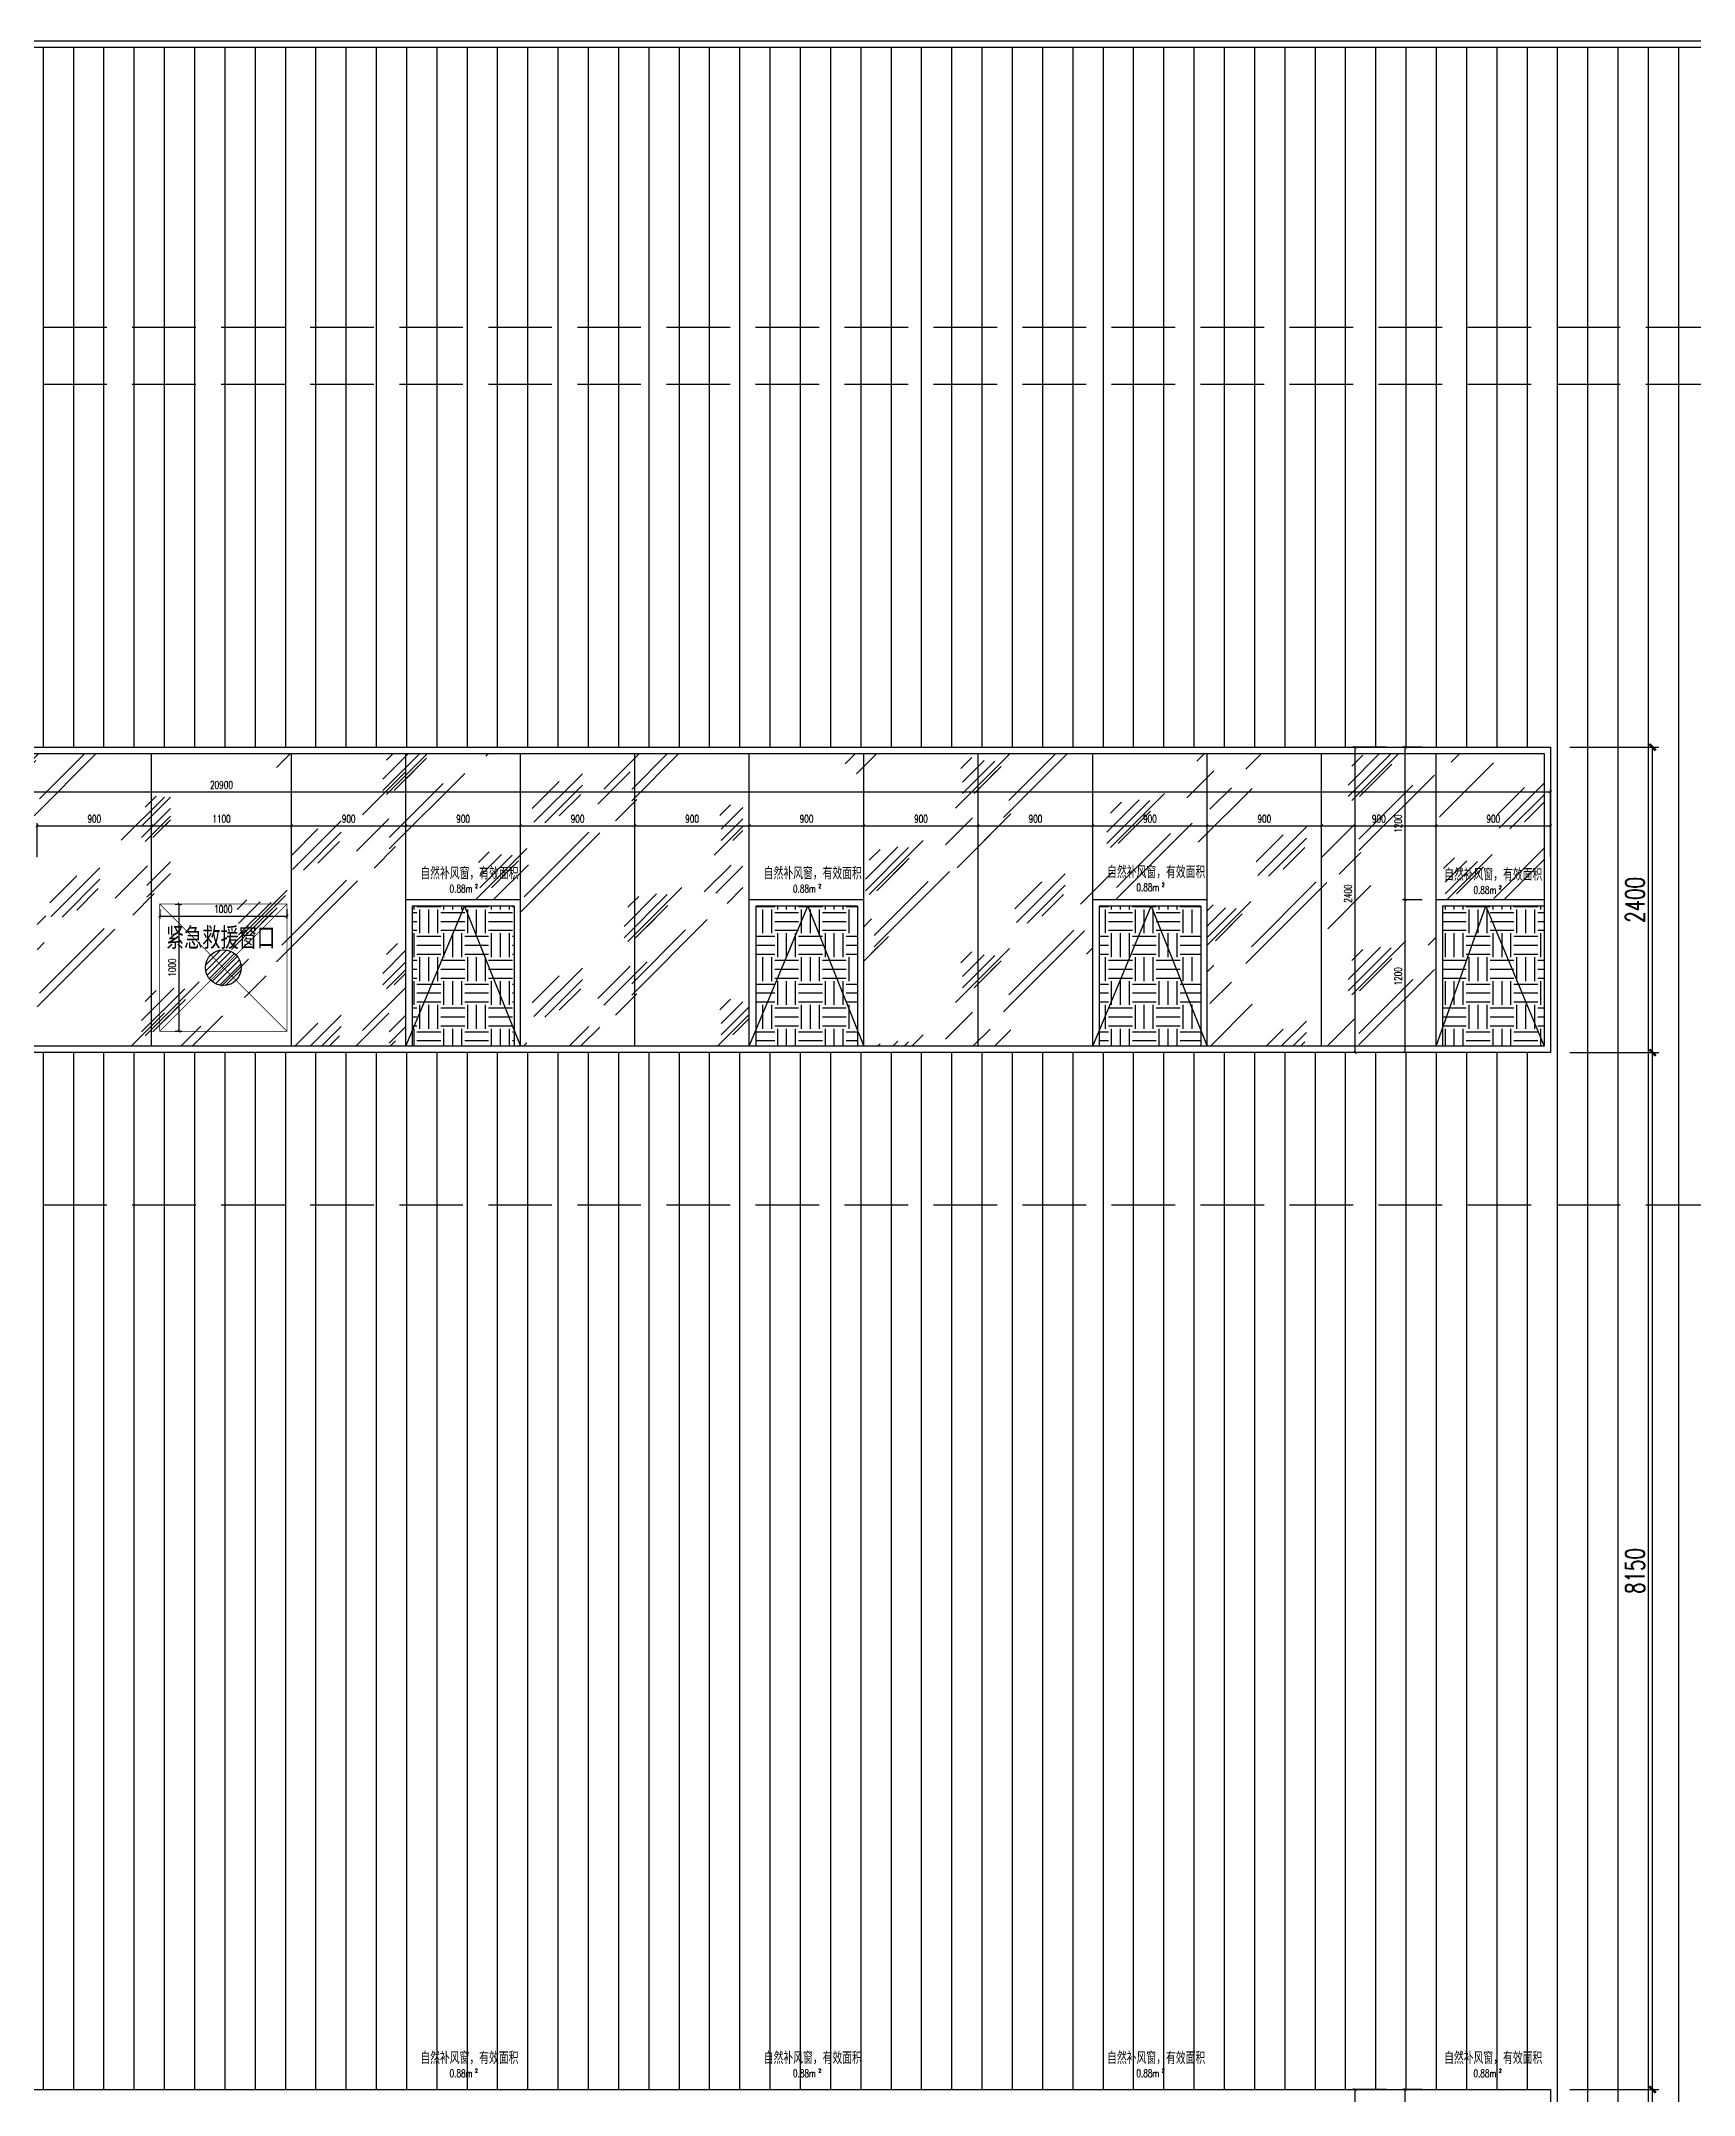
# Model space of a CAD drawing. Extents: x -2377130 to 293730, y -2 to 754590.
# Drawn here: x 39150 to 52147, y 519595 to 535737 of the extents above; entities that cross this region are included whole.
import ezdxf

# ---------------------------------------------------------------- set-up
doc = ezdxf.new("R2010")
doc.units = 0
doc.header["$LTSCALE"] = 1000
doc.header["$MEASUREMENT"] = 0
for name, pattern in [('__DASH', [0.35, 0.25, -0.1]), ('DASH', [0.35, 0.25, -0.1]), ('DOTE', [2.42, 2, -0.2, 0.02, -0.2])]:
    doc.linetypes.add(name, pattern=pattern)
doc.layers.get('Defpoints').update_dxf_attribs({"color": 210})
for name, color, linetype in [('A-AXIS-DOTE', 14, 'DOTE'), ('A-AXIS-DP', 126, 'Continuous'), ('A-HATCH-2', 251, 'Continuous'), ('A-LIN-V', 9, 'Continuous'), ('A-WINDOW', 140, 'Continuous'), ('A-云线', 50, 'Continuous'), ('A-门窗表显示尺寸', 160, 'Continuous'), ('SPACE', 7, 'Continuous'), ('SPACE_HATCH', 8, 'Continuous'), ('参考线', 8, 'Continuous')]:
    doc.layers.add(name, color=color, linetype=linetype)
doc.layers.add('A-WALL-HATCH', color=8, linetype='Continuous', lineweight=13)
doc.layers.add('A-加建区域', color=47, linetype='Continuous', plot=False)
doc.styles.add('_TCH_DIM_T3', font='SIMPLEX', dxfattribs={"width": 0.705882, "bigfont": 'GBCBIG'})
doc.styles.add('_TCH_SPACE', font='SIMPLEX', dxfattribs={"height": 5, "bigfont": 'GBCBIG'})
doc.styles.add('A-DIM_T3', font='SIMPLEX', dxfattribs={"width": 0.705882, "bigfont": 'GBCBIG'})
doc.styles.add('STYLE1', font='')
doc.styles.get('STYLE1').set_extended_font_data('SimSun')
doc.dimstyles.new('_TCH_ARCH&&20', dxfattribs={"dimtxt": 59.5, "dimasz": 20, "dimexe": 20, "dimexo": 20, "dimgap": 25.25, "dimtad": 1, "dimdec": 0, "dimzin": 0, "dimdsep": 46, "dimtxsty": '_TCH_DIM_T3', "dimblk": 'ARCHTICK', "dimcen": 0.09, "dimclrt": 7, "dimazin": 2, "dimtfac": 1, "dimtdec": 0, "dimtix": 1, "dimtmove": 2, "dimatfit": 3, "dimfxl": 0, "dimtolj": 1, "dimtzin": 0, "dimarcsym": 0})
doc.dimstyles.new('A-DIM&&20', dxfattribs={"dimtxt": 59.5, "dimasz": 20, "dimexe": 20, "dimexo": 20, "dimgap": 25.25, "dimtad": 1, "dimdec": 0, "dimzin": 0, "dimdsep": 46, "dimtxsty": 'A-DIM_T3', "dimblk": 'ARCHTICK', "dimcen": 0.09, "dimclrt": 7, "dimazin": 2, "dimtfac": 1, "dimtdec": 0, "dimtix": 1, "dimtmove": 2, "dimatfit": 3, "dimfxl": 0, "dimtolj": 1, "dimtzin": 0, "dimarcsym": 0})
pattern_1 = [(0, (212918.66, -13501.94), (187.5, 187.5), [187.5, -187.5]), (0, (212918.66, -13431.63), (187.5, 187.5), [187.5, -187.5]), (0, (212918.66, -13361.31), (187.5, 187.5), [187.5, -187.5]), (90, (212942.1, -13337.88), (-187.5, 187.5), [187.5, -187.5]), (90, (213012.41, -13337.88), (-187.5, 187.5), [187.5, -187.5]), (90, (213082.73, -13337.88), (-187.5, 187.5), [187.5, -187.5])]

# ---------------------------------------------------------------- blocks, each defined once
blk = doc.blocks.new('_ArchTick')
at = {"color": 0, "linetype": 'ByBlock', "const_width": 0.4}
blk.add_lwpolyline([(-0.5, -0.5), (0.5, 0.5)], dxfattribs=at)
blk = doc.blocks.new('*D1613')
at = {"layer": 'A-门窗表显示尺寸', "color": 0, "lineweight": -2}
for p, q in [((30119, 519617), (30119, 519350)), ((51019, 519617), (51019, 519350)), ((30119, 519370), (51019, 519370))]:
    blk.add_line(p, q, dxfattribs=at)
at = {"layer": 'Defpoints', "color": 0}
for p in [(30119, 519637), (51019, 519637), (51019, 519370)]:
    blk.add_point(p, dxfattribs=at)
at = {"layer": 'A-门窗表显示尺寸', "color": 0, "lineweight": -2, "xscale": 20, "yscale": 20, "zscale": 20, "rotation": 180}
blk.add_blockref('_ArchTick', (30119, 519370), dxfattribs=at)
at = {"layer": 'A-门窗表显示尺寸', "color": 0, "lineweight": -2, "xscale": 20, "yscale": 20, "zscale": 20}
blk.add_blockref('_ArchTick', (51019, 519370), dxfattribs=at)
at = {"layer": 'A-门窗表显示尺寸', "color": 7, "insert": (40569, 519425), "char_height": 59.5, "attachment_point": 5, "style": 'A-DIM_T3'}
blk.add_mtext('\\A1;20900', dxfattribs=at)
blk = doc.blocks.new('*D1605')
at = {"layer": 'A-门窗表显示尺寸', "color": 0, "lineweight": -2}
for p, q in [((50009, 519637), (49856, 519637)), ((49876, 518437), (49876, 519637)), ((50009, 518437), (49856, 518437))]:
    blk.add_line(p, q, dxfattribs=at)
at = {"layer": 'Defpoints', "color": 0}
for p in [(49876, 519637), (50029, 519637), (50029, 518437)]:
    blk.add_point(p, dxfattribs=at)
at = {"layer": 'A-门窗表显示尺寸', "color": 0, "lineweight": -2, "xscale": 20, "yscale": 20, "zscale": 20}
for p, rotation in [((49876, 519637), 90), ((49876, 518437), 270)]:
    blk.add_blockref('_ArchTick', p, dxfattribs=dict(at, rotation=rotation))
at = {"layer": 'A-门窗表显示尺寸', "color": 7, "insert": (49821, 519037), "char_height": 59.5, "attachment_point": 5, "rotation": 90, "style": 'A-DIM_T3'}
blk.add_mtext('\\A1;1200', dxfattribs=at)
blk = doc.blocks.new('*D1594')
at = {"layer": 'A-门窗表显示尺寸', "color": 0, "lineweight": -2}
for p, q in [((49729, 519637), (49462, 519637)), ((49482, 517237), (49482, 519637)), ((49729, 517237), (49462, 517237))]:
    blk.add_line(p, q, dxfattribs=at)
at = {"layer": 'Defpoints', "color": 0}
for p in [(49482, 519637), (49749, 519637), (49749, 517237)]:
    blk.add_point(p, dxfattribs=at)
at = {"layer": 'A-门窗表显示尺寸', "color": 0, "lineweight": -2, "xscale": 20, "yscale": 20, "zscale": 20}
for p, rotation in [((49482, 519637), 90), ((49482, 517237), 270)]:
    blk.add_blockref('_ArchTick', p, dxfattribs=dict(at, rotation=rotation))
at = {"layer": 'A-门窗表显示尺寸', "color": 7, "insert": (49427, 518487), "char_height": 59.5, "attachment_point": 5, "rotation": 90, "style": 'A-DIM_T3'}
blk.add_mtext('\\A1;2400', dxfattribs=at)
blk = doc.blocks.new('*D388')
at = {"layer": 'A-加建区域', "color": 0, "lineweight": -2}
for p, q in [((-213333, 538419), (-213333, 538345)), ((-213333, 538365), (-212333, 538365)), ((-212333, 538419), (-212333, 538345))]:
    blk.add_line(p, q, dxfattribs=at)
at = {"layer": 'Defpoints', "color": 0}
for p in [(-213333, 538439), (-212333, 538439), (-212333, 538365)]:
    blk.add_point(p, dxfattribs=at)
at = {"layer": 'A-加建区域', "color": 0, "lineweight": -2, "xscale": 20, "yscale": 20, "zscale": 20, "rotation": 180}
blk.add_blockref('_ArchTick', (-213333, 538365), dxfattribs=at)
at = {"layer": 'A-加建区域', "color": 0, "lineweight": -2, "xscale": 20, "yscale": 20, "zscale": 20}
blk.add_blockref('_ArchTick', (-212333, 538365), dxfattribs=at)
at = {"layer": 'A-加建区域', "color": 7, "insert": (-212833, 538420), "char_height": 59.5, "attachment_point": 5, "style": '_TCH_DIM_T3'}
blk.add_mtext('\\A1;1000', dxfattribs=at)
blk = doc.blocks.new('*D389')
at = {"layer": 'A-加建区域', "color": 0, "lineweight": -2}
for p, q in [((-213211, 538460), (-213160, 538460)), ((-213180, 537460), (-213180, 538460)), ((-213211, 537460), (-213160, 537460))]:
    blk.add_line(p, q, dxfattribs=at)
at = {"layer": 'Defpoints', "color": 0}
for p in [(-213231, 538460), (-213180, 538460), (-213231, 537460)]:
    blk.add_point(p, dxfattribs=at)
at = {"layer": 'A-加建区域', "color": 0, "lineweight": -2, "xscale": 20, "yscale": 20, "zscale": 20}
for p, rotation in [((-213180, 538460), 90), ((-213180, 537460), 270)]:
    blk.add_blockref('_ArchTick', p, dxfattribs=dict(at, rotation=rotation))
at = {"layer": 'A-加建区域', "color": 7, "insert": (-213235, 537960), "char_height": 59.5, "attachment_point": 5, "rotation": 90, "style": '_TCH_DIM_T3'}
blk.add_mtext('\\A1;1000', dxfattribs=at)
blk = doc.blocks.new('*D1769')
at = {"layer": 'A-门窗表显示尺寸', "color": 0, "lineweight": -2}
for p, q in [((30119, 529589), (30119, 529856)), ((30119, 529836), (51019, 529836)), ((51019, 529589), (51019, 529856))]:
    blk.add_line(p, q, dxfattribs=at)
at = {"layer": 'Defpoints', "color": 0}
for p in [(51019, 529836), (30119, 529569), (51019, 529569)]:
    blk.add_point(p, dxfattribs=at)
at = {"layer": 'A-门窗表显示尺寸', "color": 0, "lineweight": -2, "xscale": 20, "yscale": 20, "zscale": 20, "rotation": 180}
blk.add_blockref('_ArchTick', (30119, 529836), dxfattribs=at)
at = {"layer": 'A-门窗表显示尺寸', "color": 0, "lineweight": -2, "xscale": 20, "yscale": 20, "zscale": 20}
blk.add_blockref('_ArchTick', (51019, 529836), dxfattribs=at)
at = {"layer": 'A-门窗表显示尺寸', "color": 7, "insert": (40569, 529891), "char_height": 59.5, "attachment_point": 5, "style": 'A-DIM_T3'}
blk.add_mtext('\\A1;20900', dxfattribs=at)
blk = doc.blocks.new('*D1770')
at = {"layer": 'A-门窗表显示尺寸', "color": 0, "lineweight": -2}
for p, q in [((50009, 528987), (49856, 528987)), ((49876, 527787), (49876, 528987)), ((50009, 527787), (49856, 527787))]:
    blk.add_line(p, q, dxfattribs=at)
at = {"layer": 'Defpoints', "color": 0}
for p in [(49876, 528987), (50029, 528987), (50029, 527787)]:
    blk.add_point(p, dxfattribs=at)
at = {"layer": 'A-门窗表显示尺寸', "color": 0, "lineweight": -2, "xscale": 20, "yscale": 20, "zscale": 20}
for p, rotation in [((49876, 528987), 90), ((49876, 527787), 270)]:
    blk.add_blockref('_ArchTick', p, dxfattribs=dict(at, rotation=rotation))
at = {"layer": 'A-门窗表显示尺寸', "color": 7, "insert": (49821, 528387), "char_height": 59.5, "attachment_point": 5, "rotation": 90, "style": 'A-DIM_T3'}
blk.add_mtext('\\A1;1200', dxfattribs=at)
blk = doc.blocks.new('*D1771')
at = {"layer": 'A-门窗表显示尺寸', "color": 0, "lineweight": -2}
for p, q in [((50009, 530187), (49856, 530187)), ((49876, 528987), (49876, 530187)), ((50009, 528987), (49856, 528987))]:
    blk.add_line(p, q, dxfattribs=at)
at = {"layer": 'Defpoints', "color": 0}
for p in [(49876, 530187), (50029, 530187), (50029, 528987)]:
    blk.add_point(p, dxfattribs=at)
at = {"layer": 'A-门窗表显示尺寸', "color": 0, "lineweight": -2, "xscale": 20, "yscale": 20, "zscale": 20}
for p, rotation in [((49876, 530187), 90), ((49876, 528987), 270)]:
    blk.add_blockref('_ArchTick', p, dxfattribs=dict(at, rotation=rotation))
at = {"layer": 'A-门窗表显示尺寸', "color": 7, "insert": (49821, 529587), "char_height": 59.5, "attachment_point": 5, "rotation": 90, "style": 'A-DIM_T3'}
blk.add_mtext('\\A1;1200', dxfattribs=at)
blk = doc.blocks.new('*D1772')
at = {"layer": 'A-门窗表显示尺寸', "color": 0, "lineweight": -2}
for p, q in [((50119, 529323), (50119, 529590)), ((50119, 529570), (51019, 529570)), ((51019, 529323), (51019, 529590))]:
    blk.add_line(p, q, dxfattribs=at)
at = {"layer": 'Defpoints', "color": 0}
for p in [(51019, 529570), (50119, 529303), (51019, 529303)]:
    blk.add_point(p, dxfattribs=at)
at = {"layer": 'A-门窗表显示尺寸', "color": 0, "lineweight": -2, "xscale": 20, "yscale": 20, "zscale": 20, "rotation": 180}
blk.add_blockref('_ArchTick', (50119, 529570), dxfattribs=at)
at = {"layer": 'A-门窗表显示尺寸', "color": 0, "lineweight": -2, "xscale": 20, "yscale": 20, "zscale": 20}
blk.add_blockref('_ArchTick', (51019, 529570), dxfattribs=at)
at = {"layer": 'A-门窗表显示尺寸', "color": 7, "insert": (50569, 529625), "char_height": 59.5, "attachment_point": 5, "style": 'A-DIM_T3'}
blk.add_mtext('\\A1;900', dxfattribs=at)
blk = doc.blocks.new('*D1773')
at = {"layer": 'A-门窗表显示尺寸', "color": 0, "lineweight": -2}
for p, q in [((49219, 529323), (49219, 529590)), ((49219, 529570), (50119, 529570)), ((50119, 529323), (50119, 529590))]:
    blk.add_line(p, q, dxfattribs=at)
at = {"layer": 'Defpoints', "color": 0}
for p in [(50119, 529570), (49219, 529303), (50119, 529303)]:
    blk.add_point(p, dxfattribs=at)
at = {"layer": 'A-门窗表显示尺寸', "color": 0, "lineweight": -2, "xscale": 20, "yscale": 20, "zscale": 20, "rotation": 180}
blk.add_blockref('_ArchTick', (49219, 529570), dxfattribs=at)
at = {"layer": 'A-门窗表显示尺寸', "color": 0, "lineweight": -2, "xscale": 20, "yscale": 20, "zscale": 20}
blk.add_blockref('_ArchTick', (50119, 529570), dxfattribs=at)
at = {"layer": 'A-门窗表显示尺寸', "color": 7, "insert": (49669, 529625), "char_height": 59.5, "attachment_point": 5, "style": 'A-DIM_T3'}
blk.add_mtext('\\A1;900', dxfattribs=at)
blk = doc.blocks.new('*D1774')
at = {"layer": 'A-门窗表显示尺寸', "color": 0, "lineweight": -2}
for p, q in [((48319, 529323), (48319, 529590)), ((48319, 529570), (49219, 529570)), ((49219, 529323), (49219, 529590))]:
    blk.add_line(p, q, dxfattribs=at)
at = {"layer": 'Defpoints', "color": 0}
for p in [(49219, 529570), (48319, 529303), (49219, 529303)]:
    blk.add_point(p, dxfattribs=at)
at = {"layer": 'A-门窗表显示尺寸', "color": 0, "lineweight": -2, "xscale": 20, "yscale": 20, "zscale": 20, "rotation": 180}
blk.add_blockref('_ArchTick', (48319, 529570), dxfattribs=at)
at = {"layer": 'A-门窗表显示尺寸', "color": 0, "lineweight": -2, "xscale": 20, "yscale": 20, "zscale": 20}
blk.add_blockref('_ArchTick', (49219, 529570), dxfattribs=at)
at = {"layer": 'A-门窗表显示尺寸', "color": 7, "insert": (48769, 529625), "char_height": 59.5, "attachment_point": 5, "style": 'A-DIM_T3'}
blk.add_mtext('\\A1;900', dxfattribs=at)
blk = doc.blocks.new('*D1775')
at = {"layer": 'A-门窗表显示尺寸', "color": 0, "lineweight": -2}
for p, q in [((47419, 529323), (47419, 529590)), ((47419, 529570), (48319, 529570)), ((48319, 529323), (48319, 529590))]:
    blk.add_line(p, q, dxfattribs=at)
at = {"layer": 'Defpoints', "color": 0}
for p in [(48319, 529570), (47419, 529303), (48319, 529303)]:
    blk.add_point(p, dxfattribs=at)
at = {"layer": 'A-门窗表显示尺寸', "color": 0, "lineweight": -2, "xscale": 20, "yscale": 20, "zscale": 20, "rotation": 180}
blk.add_blockref('_ArchTick', (47419, 529570), dxfattribs=at)
at = {"layer": 'A-门窗表显示尺寸', "color": 0, "lineweight": -2, "xscale": 20, "yscale": 20, "zscale": 20}
blk.add_blockref('_ArchTick', (48319, 529570), dxfattribs=at)
at = {"layer": 'A-门窗表显示尺寸', "color": 7, "insert": (47869, 529625), "char_height": 59.5, "attachment_point": 5, "style": 'A-DIM_T3'}
blk.add_mtext('\\A1;900', dxfattribs=at)
blk = doc.blocks.new('*D1776')
at = {"layer": 'A-门窗表显示尺寸', "color": 0, "lineweight": -2}
for p, q in [((46519, 529323), (46519, 529590)), ((46519, 529570), (47419, 529570)), ((47419, 529323), (47419, 529590))]:
    blk.add_line(p, q, dxfattribs=at)
at = {"layer": 'Defpoints', "color": 0}
for p in [(47419, 529570), (46519, 529303), (47419, 529303)]:
    blk.add_point(p, dxfattribs=at)
at = {"layer": 'A-门窗表显示尺寸', "color": 0, "lineweight": -2, "xscale": 20, "yscale": 20, "zscale": 20, "rotation": 180}
blk.add_blockref('_ArchTick', (46519, 529570), dxfattribs=at)
at = {"layer": 'A-门窗表显示尺寸', "color": 0, "lineweight": -2, "xscale": 20, "yscale": 20, "zscale": 20}
blk.add_blockref('_ArchTick', (47419, 529570), dxfattribs=at)
at = {"layer": 'A-门窗表显示尺寸', "color": 7, "insert": (46969, 529625), "char_height": 59.5, "attachment_point": 5, "style": 'A-DIM_T3'}
blk.add_mtext('\\A1;900', dxfattribs=at)
blk = doc.blocks.new('*D1777')
at = {"layer": 'A-门窗表显示尺寸', "color": 0, "lineweight": -2}
for p, q in [((45619, 529323), (45619, 529590)), ((45619, 529570), (46519, 529570)), ((46519, 529323), (46519, 529590))]:
    blk.add_line(p, q, dxfattribs=at)
at = {"layer": 'Defpoints', "color": 0}
for p in [(46519, 529570), (45619, 529303), (46519, 529303)]:
    blk.add_point(p, dxfattribs=at)
at = {"layer": 'A-门窗表显示尺寸', "color": 0, "lineweight": -2, "xscale": 20, "yscale": 20, "zscale": 20, "rotation": 180}
blk.add_blockref('_ArchTick', (45619, 529570), dxfattribs=at)
at = {"layer": 'A-门窗表显示尺寸', "color": 0, "lineweight": -2, "xscale": 20, "yscale": 20, "zscale": 20}
blk.add_blockref('_ArchTick', (46519, 529570), dxfattribs=at)
at = {"layer": 'A-门窗表显示尺寸', "color": 7, "insert": (46069, 529625), "char_height": 59.5, "attachment_point": 5, "style": 'A-DIM_T3'}
blk.add_mtext('\\A1;900', dxfattribs=at)
blk = doc.blocks.new('*D1751')
at = {"layer": 'A-门窗表显示尺寸', "color": 0, "lineweight": -2}
for p, q in [((44719, 529323), (44719, 529590)), ((44719, 529570), (45619, 529570)), ((45619, 529323), (45619, 529590))]:
    blk.add_line(p, q, dxfattribs=at)
at = {"layer": 'Defpoints', "color": 0}
for p in [(45619, 529570), (44719, 529303), (45619, 529303)]:
    blk.add_point(p, dxfattribs=at)
at = {"layer": 'A-门窗表显示尺寸', "color": 0, "lineweight": -2, "xscale": 20, "yscale": 20, "zscale": 20, "rotation": 180}
blk.add_blockref('_ArchTick', (44719, 529570), dxfattribs=at)
at = {"layer": 'A-门窗表显示尺寸', "color": 0, "lineweight": -2, "xscale": 20, "yscale": 20, "zscale": 20}
blk.add_blockref('_ArchTick', (45619, 529570), dxfattribs=at)
at = {"layer": 'A-门窗表显示尺寸', "color": 7, "insert": (45169, 529625), "char_height": 59.5, "attachment_point": 5, "style": 'A-DIM_T3'}
blk.add_mtext('\\A1;900', dxfattribs=at)
blk = doc.blocks.new('*D1752')
at = {"layer": 'A-门窗表显示尺寸', "color": 0, "lineweight": -2}
for p, q in [((43819, 529323), (43819, 529590)), ((43819, 529570), (44719, 529570)), ((44719, 529323), (44719, 529590))]:
    blk.add_line(p, q, dxfattribs=at)
at = {"layer": 'Defpoints', "color": 0}
for p in [(44719, 529570), (43819, 529303), (44719, 529303)]:
    blk.add_point(p, dxfattribs=at)
at = {"layer": 'A-门窗表显示尺寸', "color": 0, "lineweight": -2, "xscale": 20, "yscale": 20, "zscale": 20, "rotation": 180}
blk.add_blockref('_ArchTick', (43819, 529570), dxfattribs=at)
at = {"layer": 'A-门窗表显示尺寸', "color": 0, "lineweight": -2, "xscale": 20, "yscale": 20, "zscale": 20}
blk.add_blockref('_ArchTick', (44719, 529570), dxfattribs=at)
at = {"layer": 'A-门窗表显示尺寸', "color": 7, "insert": (44269, 529625), "char_height": 59.5, "attachment_point": 5, "style": 'A-DIM_T3'}
blk.add_mtext('\\A1;900', dxfattribs=at)
blk = doc.blocks.new('*D1753')
at = {"layer": 'A-门窗表显示尺寸', "color": 0, "lineweight": -2}
for p, q in [((42919, 529323), (42919, 529590)), ((42919, 529570), (43819, 529570)), ((43819, 529323), (43819, 529590))]:
    blk.add_line(p, q, dxfattribs=at)
at = {"layer": 'Defpoints', "color": 0}
for p in [(43819, 529570), (42919, 529303), (43819, 529303)]:
    blk.add_point(p, dxfattribs=at)
at = {"layer": 'A-门窗表显示尺寸', "color": 0, "lineweight": -2, "xscale": 20, "yscale": 20, "zscale": 20, "rotation": 180}
blk.add_blockref('_ArchTick', (42919, 529570), dxfattribs=at)
at = {"layer": 'A-门窗表显示尺寸', "color": 0, "lineweight": -2, "xscale": 20, "yscale": 20, "zscale": 20}
blk.add_blockref('_ArchTick', (43819, 529570), dxfattribs=at)
at = {"layer": 'A-门窗表显示尺寸', "color": 7, "insert": (43369, 529625), "char_height": 59.5, "attachment_point": 5, "style": 'A-DIM_T3'}
blk.add_mtext('\\A1;900', dxfattribs=at)
blk = doc.blocks.new('*D1754')
at = {"layer": 'A-门窗表显示尺寸', "color": 0, "lineweight": -2}
for p, q in [((42019, 529323), (42019, 529590)), ((42019, 529570), (42919, 529570)), ((42919, 529323), (42919, 529590))]:
    blk.add_line(p, q, dxfattribs=at)
at = {"layer": 'Defpoints', "color": 0}
for p in [(42919, 529570), (42019, 529303), (42919, 529303)]:
    blk.add_point(p, dxfattribs=at)
at = {"layer": 'A-门窗表显示尺寸', "color": 0, "lineweight": -2, "xscale": 20, "yscale": 20, "zscale": 20, "rotation": 180}
blk.add_blockref('_ArchTick', (42019, 529570), dxfattribs=at)
at = {"layer": 'A-门窗表显示尺寸', "color": 0, "lineweight": -2, "xscale": 20, "yscale": 20, "zscale": 20}
blk.add_blockref('_ArchTick', (42919, 529570), dxfattribs=at)
at = {"layer": 'A-门窗表显示尺寸', "color": 7, "insert": (42469, 529625), "char_height": 59.5, "attachment_point": 5, "style": 'A-DIM_T3'}
blk.add_mtext('\\A1;900', dxfattribs=at)
blk = doc.blocks.new('*D1755')
at = {"layer": 'A-门窗表显示尺寸', "color": 0, "lineweight": -2}
for p, q in [((41119, 529323), (41119, 529590)), ((41119, 529570), (42019, 529570)), ((42019, 529323), (42019, 529590))]:
    blk.add_line(p, q, dxfattribs=at)
at = {"layer": 'Defpoints', "color": 0}
for p in [(42019, 529570), (41119, 529303), (42019, 529303)]:
    blk.add_point(p, dxfattribs=at)
at = {"layer": 'A-门窗表显示尺寸', "color": 0, "lineweight": -2, "xscale": 20, "yscale": 20, "zscale": 20, "rotation": 180}
blk.add_blockref('_ArchTick', (41119, 529570), dxfattribs=at)
at = {"layer": 'A-门窗表显示尺寸', "color": 0, "lineweight": -2, "xscale": 20, "yscale": 20, "zscale": 20}
blk.add_blockref('_ArchTick', (42019, 529570), dxfattribs=at)
at = {"layer": 'A-门窗表显示尺寸', "color": 7, "insert": (41569, 529625), "char_height": 59.5, "attachment_point": 5, "style": 'A-DIM_T3'}
blk.add_mtext('\\A1;900', dxfattribs=at)
blk = doc.blocks.new('*D1756')
at = {"layer": 'A-门窗表显示尺寸', "color": 0, "lineweight": -2}
for p, q in [((40019, 529323), (40019, 529590)), ((40019, 529570), (41119, 529570)), ((41119, 529323), (41119, 529590))]:
    blk.add_line(p, q, dxfattribs=at)
at = {"layer": 'Defpoints', "color": 0}
for p in [(41119, 529570), (40019, 529303), (41119, 529303)]:
    blk.add_point(p, dxfattribs=at)
at = {"layer": 'A-门窗表显示尺寸', "color": 0, "lineweight": -2, "xscale": 20, "yscale": 20, "zscale": 20, "rotation": 180}
blk.add_blockref('_ArchTick', (40019, 529570), dxfattribs=at)
at = {"layer": 'A-门窗表显示尺寸', "color": 0, "lineweight": -2, "xscale": 20, "yscale": 20, "zscale": 20}
blk.add_blockref('_ArchTick', (41119, 529570), dxfattribs=at)
at = {"layer": 'A-门窗表显示尺寸', "color": 7, "insert": (40569, 529625), "char_height": 59.5, "attachment_point": 5, "style": 'A-DIM_T3'}
blk.add_mtext('\\A1;1100', dxfattribs=at)
blk = doc.blocks.new('*D1757')
at = {"layer": 'A-门窗表显示尺寸', "color": 0, "lineweight": -2}
for p, q in [((39119, 529323), (39119, 529590)), ((39119, 529570), (40019, 529570)), ((40019, 529323), (40019, 529590))]:
    blk.add_line(p, q, dxfattribs=at)
at = {"layer": 'Defpoints', "color": 0}
for p in [(40019, 529570), (39119, 529303), (40019, 529303)]:
    blk.add_point(p, dxfattribs=at)
at = {"layer": 'A-门窗表显示尺寸', "color": 0, "lineweight": -2, "xscale": 20, "yscale": 20, "zscale": 20, "rotation": 180}
blk.add_blockref('_ArchTick', (39119, 529570), dxfattribs=at)
at = {"layer": 'A-门窗表显示尺寸', "color": 0, "lineweight": -2, "xscale": 20, "yscale": 20, "zscale": 20}
blk.add_blockref('_ArchTick', (40019, 529570), dxfattribs=at)
at = {"layer": 'A-门窗表显示尺寸', "color": 7, "insert": (39569, 529625), "char_height": 59.5, "attachment_point": 5, "style": 'A-DIM_T3'}
blk.add_mtext('\\A1;900', dxfattribs=at)
blk = doc.blocks.new('*D1768')
at = {"layer": 'A-门窗表显示尺寸', "color": 0, "lineweight": -2}
for p, q in [((49729, 530187), (49462, 530187)), ((49482, 527787), (49482, 530187)), ((49729, 527787), (49462, 527787))]:
    blk.add_line(p, q, dxfattribs=at)
at = {"layer": 'Defpoints', "color": 0}
for p in [(49482, 530187), (49749, 530187), (49749, 527787)]:
    blk.add_point(p, dxfattribs=at)
at = {"layer": 'A-门窗表显示尺寸', "color": 0, "lineweight": -2, "xscale": 20, "yscale": 20, "zscale": 20}
for p, rotation in [((49482, 530187), 90), ((49482, 527787), 270)]:
    blk.add_blockref('_ArchTick', p, dxfattribs=dict(at, rotation=rotation))
at = {"layer": 'A-门窗表显示尺寸', "color": 7, "insert": (49427, 529037), "char_height": 59.5, "attachment_point": 5, "rotation": 90, "style": 'A-DIM_T3'}
blk.add_mtext('\\A1;2400', dxfattribs=at)
blk = doc.blocks.new('w432432')
at = {"layer": 'A-加建区域'}
h = blk.add_hatch(dxfattribs=at)
h.set_pattern_fill('ANSI31', color=256, scale=20)
h.set_pattern_definition([(45, (-1625650.35, -1064386.833), (-22.4506403, 22.4506403), [])])
edge = h.paths.add_edge_path()
edge.add_arc((-212832.6, 537960), 140.7, 0, 360)
at = {"layer": 'A-加建区域', "linetype": 'DASH', "const_width": 5}
blk.add_lwpolyline([(-213332.6, 538460), (-212332.6, 538460), (-212332.6, 537460), (-213332.6, 537460)], close=True, dxfattribs=at)
for points in [[(-213332.6, 538460), (-212332.6, 537460)], [(-212332.6, 538460), (-213332.6, 537460)]]:
    blk.add_lwpolyline(points, dxfattribs=at)
at = {"layer": 'A-加建区域', "ltscale": 0.5}
blk.add_circle((-212832.6, 537960), 140.7, dxfattribs=at)
at = {"layer": 'A-加建区域', "linetype": 'Continuous', "style": 'STYLE1', "width": 0.7}
blk.add_text('紧急救援窗口', height=150, dxfattribs=at).set_placement((-213284.3, 538123))
at = {"layer": 'A-加建区域'}
for p1, p2, distance, picture, middle in [((-213332.6, 538438.7), (-212332.6, 538438.7), -73.3, '*D388', (-212832.6, 538420.4)), ((-213231.4, 537460), (-213231.4, 538460), -51.4, '*D389', (-213235, 537960))]:
    dim = blk.add_aligned_dim(p1=p1, p2=p2, distance=distance, dimstyle='_TCH_ARCH&&20', dxfattribs=at)
    dim.commit()
    dim.dimension.update_dxf_attribs({"geometry": picture, "text_midpoint": middle})

msp = doc.modelspace()

# ---------------------------------------------------------------- linework, layer by layer
at = {"layer": 'A-AXIS-DOTE', "color": 8, "linetype": '__DASH', "ltscale": 2}
for p, q in [((176167.5, 535737.5), (-23524.5, 535737.5)), ((176167.5, 533487.5), (-23524.5, 533487.5)), ((176167.5, 533037.5), (-23524.5, 533037.5))]:
    msp.add_line(p, q, dxfattribs=at)
at = {"layer": 'A-AXIS-DP', "color": 8}
for p, q in [((51170, 530187.5), (51870.7, 530187.5)), ((51820.7, 527787.5), (51820.7, 530187.5)), ((51170, 527787.5), (51870.7, 527787.5)), ((51170, 527787.5), (51870.7, 527787.5)), ((51820.7, 519637.5), (51820.7, 527787.5)), ((51170, 519637.5), (51870.7, 519637.5)), ((51170, 519637.5), (51870.7, 519637.5)), ((51820.7, 517237.5), (51820.7, 519637.5))]:
    msp.add_line(p, q, dxfattribs=at)
at = {"layer": 'A-HATCH-2', "color": 8, "linetype": 'Continuous'}
for p, q in [((39168.8, 519637.5), (39168.8, 535687.5)), ((39406.9, 519637.5), (39406.9, 535687.5)), ((39645, 519637.5), (39645, 535687.5)), ((39883.1, 519637.5), (39883.1, 535687.5)), ((40121.3, 519637.5), (40121.3, 535687.5)), ((40359.4, 519637.5), (40359.4, 535687.5)), ((40597.5, 519637.5), (40597.5, 535687.5)), ((40835.6, 519637.5), (40835.6, 535687.5)), ((41073.8, 519637.5), (41073.8, 535687.5)), ((41311.9, 519637.5), (41311.9, 535687.5)), ((41550, 519637.5), (41550, 535687.5)), ((41788.1, 519637.5), (41788.1, 535687.5)), ((42026.3, 519637.5), (42026.3, 535687.5)), ((42264.4, 519637.5), (42264.4, 535687.5)), ((42502.5, 519637.5), (42502.5, 535687.5)), ((42740.6, 519637.5), (42740.6, 535687.5)), ((42978.8, 519637.5), (42978.8, 535687.5)), ((43216.9, 519637.5), (43216.9, 535687.5)), ((43455, 519637.5), (43455, 535687.5)), ((43693.1, 519637.5), (43693.1, 535687.5)), ((43931.3, 519637.5), (43931.3, 535687.5)), ((44169.4, 519637.5), (44169.4, 535687.5)), ((44407.5, 519637.5), (44407.5, 535687.5)), ((44645.6, 519637.5), (44645.6, 535687.5)), ((44883.8, 519637.5), (44883.8, 535687.5)), ((45121.9, 519637.5), (45121.9, 535687.5)), ((45360, 519637.5), (45360, 535687.5)), ((45598.1, 519637.5), (45598.1, 535687.5)), ((45836.3, 519637.5), (45836.3, 535687.5)), ((46074.4, 519637.5), (46074.4, 535687.5)), ((46312.5, 519637.5), (46312.5, 535687.5)), ((46550.6, 519637.5), (46550.6, 535687.5)), ((46788.8, 519637.5), (46788.8, 535687.5)), ((47026.9, 519637.5), (47026.9, 535687.5)), ((47265, 519637.5), (47265, 535687.5)), ((47503.1, 519637.5), (47503.1, 535687.5)), ((47741.3, 519637.5), (47741.3, 535687.5)), ((47979.4, 519637.5), (47979.4, 535687.5)), ((48217.5, 519637.5), (48217.5, 535687.5)), ((48455.6, 519637.5), (48455.6, 535687.5)), ((48693.8, 519637.5), (48693.8, 535687.5)), ((48931.9, 519637.5), (48931.9, 535687.5)), ((49170, 519637.5), (49170, 535687.5)), ((49408.1, 519637.5), (49408.1, 535687.5)), ((49646.3, 519637.5), (49646.3, 535687.5)), ((49884.4, 519637.5), (49884.4, 535687.5)), ((50122.5, 519637.5), (50122.5, 535687.5)), ((50360.6, 519637.5), (50360.6, 535687.5)), ((50598.8, 519637.5), (50598.8, 535687.5)), ((50836.9, 519637.5), (50836.9, 535687.5)), ((51075, 517237.5), (51075, 535687.5)), ((51313.1, 517237.5), (51313.1, 535687.5)), ((51551.3, 517237.5), (51551.3, 535687.5)), ((51789.4, 517237.5), (51789.4, 535687.5)), ((52027.5, 517237.5), (52027.5, 535687.5))]:
    msp.add_line(p, q, dxfattribs=at)
at = {"layer": 'A-LIN-V', "color": 8}
for p, q in [((168419.3, 535737.5), (-17180.7, 535737.5)), ((168419.3, 535687.5), (-17180.7, 535687.5))]:
    msp.add_line(p, q, dxfattribs=at)
at = {"layer": 'A-加建区域', "color": 8, "linetype": '__DASH', "ltscale": 2}
msp.add_line((176167.5, 526587.5), (-23524.5, 526587.5), dxfattribs=at)

# ---------------------------------------------------------------- block references
at = {"layer": 'A-AXIS-DP', "color": 8, "xscale": 50, "yscale": 50, "zscale": 50}
for p, rotation in [((51820.7, 530187.5), 90), ((51820.7, 527787.5), 90), ((51820.7, 527787.5), 270), ((51820.7, 519637.5), 90), ((51820.7, 519637.5), 270)]:
    msp.add_blockref('_ArchTick', p, dxfattribs=dict(at, rotation=rotation))

# ---------------------------------------------------------------- texts
at = {"layer": 'A-AXIS-DP', "color": 8, "char_height": 148.75, "attachment_point": 5, "rotation": 90, "style": '_TCH_DIM_T3'}
for s, insert in [('\\A1;2400', (51683.2, 528987.5)), ('\\A1;8150', (51683.2, 523712.5))]:
    msp.add_mtext(s, dxfattribs=dict(at, insert=insert))
at = {"layer": 'SPACE', "color": 8, "style": '_TCH_SPACE'}
for p in [(42132.5, 519837.5), (42132.5, 519837.5), (44832.5, 519837.5), (44832.5, 519837.5), (47532.5, 519837.5), (47532.5, 519837.5), (50182.5, 519837.5)]:
    msp.add_text('自然补风窗，有效面积', height=96.45, dxfattribs=at).set_placement(p)
at = {"layer": 'SPACE', "color": 8, "style": '_TCH_SPACE', "width": 0.705882}
for s, height, p in [('0.88m', 59.5, (42362.7, 519735.1)), ('0.88m', 59.5, (42362.7, 519735.1)), ('2', 29.8, (42562.7, 519770.1)), ('2', 29.8, (42562.7, 519770.1)), ('0.88m', 59.5, (45062.7, 519735.1)), ('0.88m', 59.5, (45062.7, 519735.1)), ('2', 29.8, (45262.7, 519770.1)), ('2', 29.8, (45262.7, 519770.1)), ('0.88m', 59.5, (47762.7, 519735.1)), ('0.88m', 59.5, (47762.7, 519735.1)), ('2', 29.8, (47962.7, 519770.1)), ('2', 29.8, (47962.7, 519770.1)), ('0.88m', 59.5, (50412.7, 519735.1)), ('2', 29.8, (50612.7, 519770.1))]:
    msp.add_text(s, height=height, dxfattribs=at).set_placement(p)

# ---------------------------------------------------------------- next in the draw order: wipeouts: each hides what was drawn before it
at = {"color": 8}
for points in [[(30119.3, 527787.5), (51019.3, 527787.5), (51019.3, 530187.5), (30119.3, 530187.5)], [(30119.3, 517237.5), (51019.3, 517237.5), (51019.3, 519637.5), (30119.3, 519637.5)]]:
    msp.add_wipeout(points, dxfattribs=at).dxf.layer = '参考线'

# ---------------------------------------------------------------- next in the draw order: hatches: boundary and pattern name
at = {"layer": 'A-WALL-HATCH'}
h = msp.add_hatch(dxfattribs=at)
h.set_pattern_fill('玻璃2', color=8, scale=100, angle=180)
h.set_pattern_definition([(45, (1436431.1, 10610), (0, 1527.35065), [600, -360, 600, -360, 240, -523.2816]), (45, (1436401.1, 10640), (0, 1527.35065), [480, -600, 360, -360, 420, -463.2816]), (45, (1436401.1, 10730), (0, 1527.35065), [360, -720, 240, -360, 540, -463.2816]), (45, (1436491.1, 10640), (0, 1527.35065), [360, -720, 300, -1303.2815]), (45, (1436581.1, 10730), (0, 1527.35065), [180, -900, 120, -1483.2815]), (45, (1436431.1, 10880), (0, 1527.35065), [120, -900, 120, -480, 300, -763.2816]), (45, (1436971.1, 10790), (0, 1527.35065), [600, -900, 720, -475.2816]), (45, (1436971.1, 10700), (0, 1527.35065), [840, -600, 900, -355.2816]), (45, (1437121.1, 10820), (0, -1697.0563), [600, -840, 480, -763.2816]), (45, (1437031.1, 11000), (0, 1527.35065), [300, -1200, 360, -823.2816]), (45, (1437211.1, 10910), (0, 1527.35065), [240, -1200, 240, -1003.2815])])
h.paths.add_polyline_path([(35519.3, 527837.5), (35519.3, 528987.5), (35669.3, 528987.5), (35669.3, 530137.5), (30169.3, 530137.5), (30169.3, 528987.5), (31019.3, 528987.5), (31019.3, 527837.5), (32819.3, 527837.5), (32819.3, 528987.5), (33719.3, 528987.5), (33719.3, 527837.5)])
h.paths.add_polyline_path([(44719.3, 527837.5), (44719.3, 528987.5), (44669.3, 528987.5), (44669.3, 530137.5), (40969.3, 530137.5), (40969.3, 528987.5), (40169.3, 528987.5), (40169.3, 530137.5), (36469.3, 530137.5), (36469.3, 528987.5), (36419.3, 528987.5), (36419.3, 527837.5), (38219.3, 527837.5), (38219.3, 528987.5), (39119.3, 528987.5), (39119.3, 527837.5), (42019.3, 527837.5), (42019.3, 528987.5), (42919.3, 528987.5), (42919.3, 527837.5)])
h.paths.add_polyline_path([(50119.3, 527837.5), (50119.3, 528987.5), (50969.3, 528987.5), (50969.3, 530137.5), (45469.3, 530137.5), (45469.3, 528987.5), (45619.3, 528987.5), (45619.3, 527837.5), (47419.3, 527837.5), (47419.3, 528987.5), (48319.3, 528987.5), (48319.3, 527837.5)])
at = {"layer": 'SPACE_HATCH'}
h = msp.add_hatch(dxfattribs=at)
h.set_pattern_fill('土壤', color=8, scale=50, style=0)
h.set_pattern_definition(pattern_1)
h.paths.add_polyline_path([(42869.3, 528937.5), (42069.3, 528937.5), (42069.3, 527837.5), (42869.3, 527837.5)])
h = msp.add_hatch(dxfattribs=at)
h.set_pattern_fill('土壤', color=8, scale=50, style=0)
h.set_pattern_definition(pattern_1)
h.paths.add_polyline_path([(45569.3, 528937.5), (44769.3, 528937.5), (44769.3, 527837.5), (45569.3, 527837.5)])
h = msp.add_hatch(dxfattribs=at)
h.set_pattern_fill('土壤', color=8, scale=50, style=0)
h.set_pattern_definition(pattern_1)
h.paths.add_polyline_path([(48269.3, 528937.5), (47469.3, 528937.5), (47469.3, 527837.5), (48269.3, 527837.5)])
h = msp.add_hatch(dxfattribs=at)
h.set_pattern_fill('土壤', color=8, scale=50, style=0)
h.set_pattern_definition(pattern_1)
h.paths.add_polyline_path([(50969.3, 528937.5), (50169.3, 528937.5), (50169.3, 527837.5), (50969.3, 527837.5)])

# ---------------------------------------------------------------- next in the draw order: linework, layer by layer
at = {"layer": 'A-WINDOW', "color": 8}
for p, q in [((40019.3, 527837.5), (40019.3, 530137.5)), ((41119.3, 527837.5), (41119.3, 530137.5)), ((42019.3, 527837.5), (42019.3, 530137.5)), ((42919.3, 527837.5), (42919.3, 530137.5)), ((43819.3, 527837.5), (43819.3, 530137.5)), ((44719.3, 527837.5), (44719.3, 530137.5)), ((45619.3, 527837.5), (45619.3, 530137.5)), ((46519.3, 527837.5), (46519.3, 530137.5)), ((47419.3, 527837.5), (47419.3, 530137.5)), ((48319.3, 527837.5), (48319.3, 530137.5)), ((49219.3, 527837.5), (49219.3, 530137.5)), ((50119.3, 527837.5), (50119.3, 530137.5)), ((42919.3, 528987.5), (42019.3, 528987.5)), ((42069.3, 528937.5), (42069.3, 527837.5)), ((42869.3, 528937.5), (42069.3, 528937.5)), ((42869.3, 528937.5), (42869.3, 527837.5)), ((45619.3, 528987.5), (44719.3, 528987.5)), ((44769.3, 528937.5), (44769.3, 527837.5)), ((45569.3, 528937.5), (44769.3, 528937.5)), ((45569.3, 528937.5), (45569.3, 527837.5)), ((48319.3, 528987.5), (47419.3, 528987.5)), ((48269.3, 528937.5), (47469.3, 528937.5)), ((47469.3, 528937.5), (47469.3, 527837.5)), ((48269.3, 528937.5), (48269.3, 527837.5)), ((50969.3, 528987.5), (50119.3, 528987.5)), ((50969.3, 528937.5), (50169.3, 528937.5)), ((50169.3, 528937.5), (50169.3, 527837.5))]:
    msp.add_line(p, q, dxfattribs=at)
for points in [[(51019.3, 527787.5), (30119.3, 527787.5), (30119.3, 530187.5), (51019.3, 530187.5)], [(50969.3, 527837.5), (30169.3, 527837.5), (30169.3, 530137.5), (50969.3, 530137.5)], [(51019.3, 517237.5), (30119.3, 517237.5), (30119.3, 519637.5), (51019.3, 519637.5)]]:
    msp.add_lwpolyline(points, close=True, dxfattribs=at)
for points in [[(42019.3, 527837.5), (42480, 528937.5), (42919.3, 527837.5)], [(44719.3, 527837.5), (45180, 528937.5), (45619.3, 527837.5)], [(47419.3, 527837.5), (47880, 528937.5), (48319.3, 527837.5)], [(50119.3, 527837.5), (50510, 528937.5), (50969.3, 527837.5)]]:
    msp.add_lwpolyline(points, dxfattribs=at)

# ---------------------------------------------------------------- next in the draw order: block references
at = {"layer": 'A-云线', "color": 8}
msp.add_blockref('w432432', (253416.5, -9505), dxfattribs=at)

# ---------------------------------------------------------------- next in the draw order: texts
at = {"layer": 'A-加建区域', "color": 8, "style": '_TCH_SPACE'}
for p in [(42132.5, 529148.1), (44832.5, 529148.1), (47532.5, 529158.1), (50182.5, 529138.1)]:
    msp.add_text('自然补风窗，有效面积', height=96.45, dxfattribs=at).set_placement(p)
at = {"layer": 'A-加建区域', "color": 8, "style": '_TCH_SPACE', "width": 0.705882}
for s, height, p in [('0.88m', 59.5, (42362.7, 529045.7)), ('2', 29.8, (42562.7, 529080.7)), ('0.88m', 59.5, (45062.7, 529045.7)), ('2', 29.8, (45262.7, 529080.7)), ('0.88m', 59.5, (47762.7, 529055.7)), ('2', 29.8, (47962.7, 529090.7)), ('0.88m', 59.5, (50412.7, 529035.7)), ('2', 29.8, (50612.7, 529070.7))]:
    msp.add_text(s, height=height, dxfattribs=at).set_placement(p)

# ---------------------------------------------------------------- next in the draw order: dimensions: what is measured, and where the dimension line sits
at = {"layer": 'A-门窗表显示尺寸', "color": 8}
for base, p1, p2, picture, middle in [((49481.9, 530187.5), (49749.3, 527787.5), (49749.3, 530187.5), '*D1768', (49426.9, 529037.5)), ((49481.9, 519637.5), (49749.3, 517237.5), (49749.3, 519637.5), '*D1594', (49426.9, 518487.5))]:
    dim = msp.add_linear_dim(base=base, p1=p1, p2=p2, angle=90, dimstyle='A-DIM&&20', dxfattribs=at)
    dim.commit()
    dim.dimension.update_dxf_attribs({"geometry": picture, "text_midpoint": middle, "dimtype": 161})
for p1, p2, distance, picture, middle in [((50029.3, 528987.5), (50029.3, 530187.5), 153.7, '*D1771', (49820.6, 529587.5)), ((30119.3, 529568.7), (51019.3, 529568.7), 267.5, '*D1769', (40569.3, 529891.1)), ((39119.3, 529302.5), (40019.3, 529302.5), 267.5, '*D1757', (39569.3, 529625)), ((40019.3, 529302.5), (41119.3, 529302.5), 267.5, '*D1756', (40569.3, 529625)), ((41119.3, 529302.5), (42019.3, 529302.5), 267.5, '*D1755', (41569.3, 529625)), ((42019.3, 529302.5), (42919.3, 529302.5), 267.5, '*D1754', (42469.3, 529625)), ((42919.3, 529302.5), (43819.3, 529302.5), 267.5, '*D1753', (43369.3, 529625)), ((43819.3, 529302.5), (44719.3, 529302.5), 267.5, '*D1752', (44269.3, 529625)), ((44719.3, 529302.5), (45619.3, 529302.5), 267.5, '*D1751', (45169.3, 529625)), ((45619.3, 529302.5), (46519.3, 529302.5), 267.5, '*D1777', (46069.3, 529625)), ((46519.3, 529302.5), (47419.3, 529302.5), 267.5, '*D1776', (46969.3, 529625)), ((47419.3, 529302.5), (48319.3, 529302.5), 267.5, '*D1775', (47869.3, 529625)), ((48319.3, 529302.5), (49219.3, 529302.5), 267.5, '*D1774', (48769.3, 529625)), ((49219.3, 529302.5), (50119.3, 529302.5), 267.5, '*D1773', (49669.3, 529625)), ((50119.3, 529302.5), (51019.3, 529302.5), 267.5, '*D1772', (50569.3, 529625)), ((50029.3, 527787.5), (50029.3, 528987.5), 153.7, '*D1770', (49820.6, 528387.5)), ((30119.3, 519637.5), (51019.3, 519637.5), -267.5, '*D1613', (40569.3, 519425)), ((50029.3, 518437.5), (50029.3, 519637.5), 153.7, '*D1605', (49820.6, 519037.5))]:
    dim = msp.add_aligned_dim(p1=p1, p2=p2, distance=distance, dimstyle='A-DIM&&20', dxfattribs=at)
    dim.commit()
    dim.dimension.update_dxf_attribs({"geometry": picture, "text_midpoint": middle})

doc.saveas('drawing.dxf')
